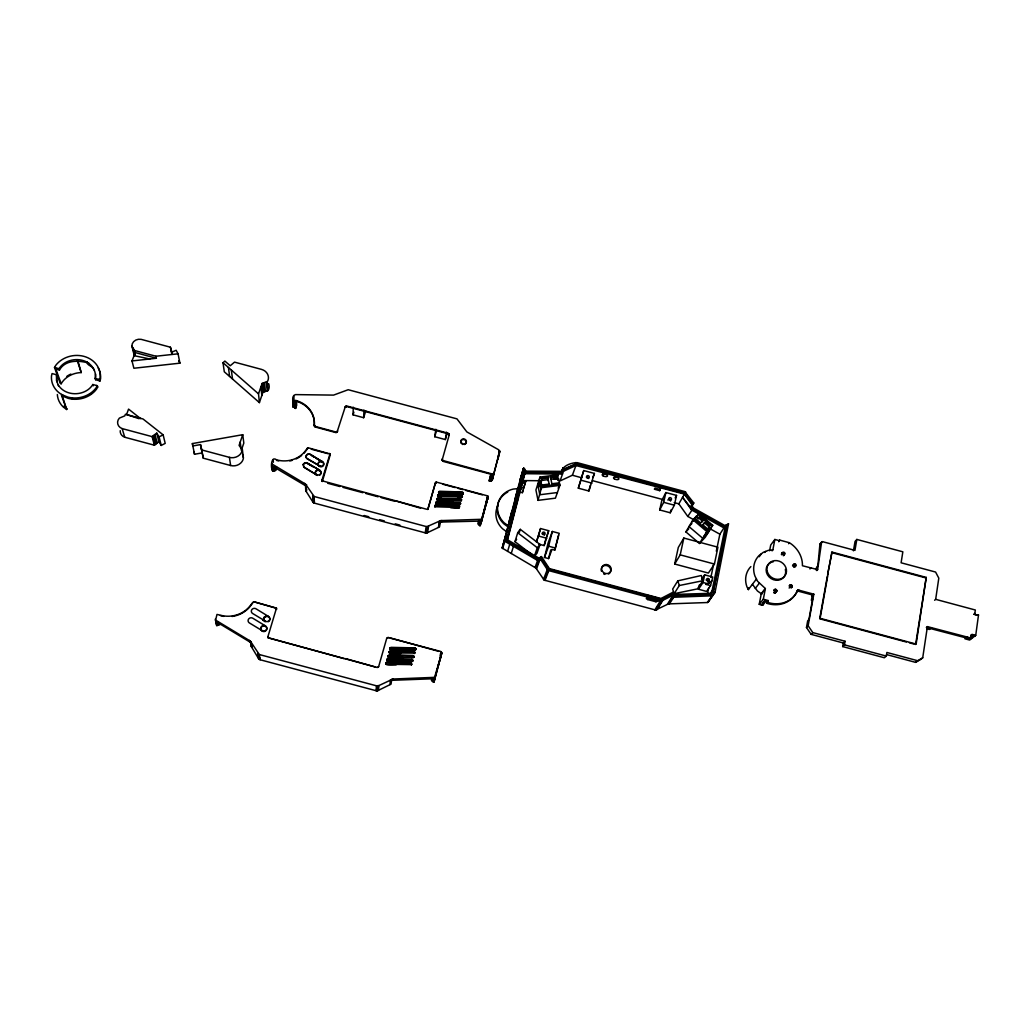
<?xml version="1.0" encoding="UTF-8"?>
<svg xmlns="http://www.w3.org/2000/svg" width="1030" height="1030" viewBox="0 0 1030 1030"><rect width="100%" height="100%" fill="white"/><g stroke="black" fill="none" stroke-linecap="round" stroke-linejoin="round"><path stroke-width="1.5" d="M335.6 432.51L315.27 427.012L314.292 425.866L314.356 423.111A25.84 23.175 0.5 0 0 295.739 400.464C290.949 401.777 292.481 394.851 295.533 394.606L333.578 395.108L348.192 389.726L456.96 418.862L466.86 431.918L498.636 449.762L499.769 451.642L493.975 473.156L492.327 474.006L442.823 460.474L442.295 459.522L449.286 434.699L448.359 433.257L346.711 405.987L345.205 406.966L336.99 432.304L315.695 426.562L314.214 424.618M336.012 432.574L335.6 431.918M336.218 432.561L337.582 430.939L337.415 431.892M337.158 432.175L337.299 431.441M293.112 406.554L295.636 408.434L296.692 405.228L296.473 400.554M345.205 406.966L347.097 406.657L448.269 433.849L449.183 435.291L449.222 433.952M345.346 407.262L345.475 406.49M345.604 406.979L345.771 406.245M346.106 406.696L346.312 406.013M708.421 601.61L707.275 602.537L668.418 603.902L655.595 610.03L544.149 580.096L535.909 568.045L502.292 548.153L523.768 468.071L524.605 469.023L506.863 537.93L508.202 537.184L525.532 470.877L524.605 469.023M345.617 658.608L375.628 667.067M365.753 410.931L363.642 417.704L353.045 414.845L353.264 407.185M508.176 525.712L504.249 522.88A22.003 20.188 16.6 0 1 498.121 503.103A22.003 20.188 16.6 0 1 513.236 489.083L517.897 488.619L502.292 548.153M363.642 417.704L363.989 410.069M791.31 587.448C793.885 586.521 790.229 583.212 789.469 585.8C789.843 589.147 793.061 585.967 789.559 585.825M776.813 591.04L776.041 589.533L774.38 589.714L774.856 591.825L776.813 591.04L775.474 592.791L775.809 590.975L773.891 590.448L774.65 589.508M274.16 470.568C270.349 473.452 270.014 454.706 276.516 459.818A25.531 22.969 -0.1 0 0 305.871 450.239L308.215 447.793L329.986 453.934L322.094 479.787L322.326 481.538L330.076 455.247L329.355 453.47M242.745 434.699L239.076 445.398L242.295 450.059A10.043 9.025 -3.4 0 1 240.505 453.921L239.501 455.002A10.043 9.025 -3.4 0 1 229.407 457.359L201.726 449.93L200.502 444.6L192.842 445.951L192.365 443.57L242.745 434.699L243.814 443.093L241.316 450.38M242.359 449.363L243.376 458.286A9.927 8.935 -3.5 0 1 241.612 462.11L240.608 463.178A9.927 8.935 -3.5 0 1 230.643 465.521L203.296 458.183L200.502 444.6M441.625 653.303L434.57 677.354L392.906 679.028L378.937 685.568L376.491 685.813L259.29 654.526L250.342 641.085L215.618 620.111L216.982 614.434L220.278 615.142A26.844 24.875 -9.4 0 0 251.23 604.404L253.728 601.726L276.478 608.125L267.89 636.746L268.508 637.956L377.135 667.466L378.641 666.655L386.675 638.497L387.769 637.467L440.84 651.501L441.625 653.303L434.557 679.787M216.532 624.747L216.879 625.673L218.36 624.888M377.765 667.466L378.641 666.655M391.696 679.208L391.052 684.139L377.649 690.718L376.014 690.692L376.491 685.813M376.826 690.808L377.315 685.941M377.044 690.795L377.534 685.928M377.25 690.782L377.74 685.916M396.473 501.159L420.536 508.176M377.456 690.757L377.946 685.89M377.649 690.718L378.152 685.851M378.435 690.435L378.937 685.568M386.829 638.149L388.58 637.48M411.601 664.26L411.356 664.891L410.957 662.754L386.829 662.239C382.362 666.423 394.58 664.698 396.138 664.878M385.851 664.183L385.902 662.741M385.748 663.41L386.07 662.535M386.997 659.226L386.945 660.668L387.924 658.724L412.026 659.251L412.708 660.925M386.842 659.895L387.164 659.02M387.113 660.887L386.881 659.998M388.065 655.659L387.988 656.355L389.108 654.913L413.185 655.441L413.893 656.857M390.151 637.892L438.922 651.398M403.206 657.655L388.761 657.346L388.014 656.612L389.057 655.35L413.107 655.878L413.365 657.732L413.828 656.934M388.117 656.857L388.065 656.174M388.284 657.076L388.168 656.432M388.902 652.312L388.98 651.617L389.675 653.303L400.902 653.548M388.928 652.582L390.01 650.87L414.06 651.411L414.845 652.389L414.472 653.548L413.996 651.848L389.958 651.308L388.98 652.144L389.726 652.865L414.536 653.11M390.1 647.857C390.486 650.947 389.173 647.767 391.027 647.355L415.051 647.896L415.798 648.617L414.704 650.316L392.288 649.814M390.048 648.295L390.28 647.651M487.731 497.992L481.126 522.815L487.95 497.271L487.512 495.855L436.424 482.117L435.381 483.057L427.875 509.322L435.381 483.057M389.919 684.564L390.55 679.646M456.367 504.726C458.028 506.361 462.238 504.043 459.779 502.434L436.797 501.7L435.793 502.627L436.553 503.541L459.547 504.275L460.41 503.825L459.676 502.988L436.707 502.254C433.913 503.142 438.033 505.666 439.527 504.185M441.484 653.767L434.184 681.422L433.463 682.285L432.368 680.882M462.38 496.396L461.646 495.237L438.716 494.503L437.699 495.404L438.458 496.331L461.401 497.065L462.38 496.396L438.613 495.057C435.819 495.932 439.939 498.456 441.419 496.975M463.062 493.949L462.547 492.018L439.63 491.271L438.626 492.173L439.385 493.1L462.315 493.834L463.178 493.396L462.431 492.572L439.54 491.825C435.639 494.593 446.003 494.104 446.93 493.898M971.47 638.175L927.412 626.613L926.382 627.489L970.363 639.025L971.47 638.175L971.985 634.338L975.732 635.343L978.5 615.013L974.226 614.459M391.529 680.457L392.739 680.276L392.906 679.028M411.627 664.44L410.88 663.178L386.778 662.663M413.854 657.127L413.97 656.432M458.955 507.919L459.56 506.58L458.801 505.653L435.793 504.932C434.634 506.541 434.428 507.816 435.703 505.473L458.685 506.206C461.762 509.708 451.719 507.571 450.78 507.803M415.721 649.582L415.837 648.874L415.451 650.033M974.779 614.009L975.333 610.005L935.665 599.344L934.622 600.271M386.804 660.166L386.894 659.47M389.906 648.797L389.997 648.102M438.085 666.552L440.943 655.891M816.803 570.581L817.64 569.603L821.592 542.128L822.429 541.638L854.952 550.381L856.831 539.437L902.847 551.81L901.108 562.792L935.588 572.049L938.806 578.139L935.665 599.344M816.185 570.092L816.61 567.169L817.859 565.702L819.932 544.149L821.592 542.128M447.29 432.767L445.333 439.565L434.737 436.72L435.832 429.291M442.256 460.307L442.334 458.878L442.334 460.513L443.531 461.504L490.808 474.199L489.186 480.933L490.306 481.229L492.314 479.903L499.666 450.986M886.482 654.552L915.606 662.367L920.653 659.47L922.713 657.81L927.412 626.613M915.619 644.497L926.228 577.405L831.97 552.08L827.657 574.444L831.97 552.08M926.228 577.405L916.134 644.072L820.112 618.322L828.081 573.955M427.695 509.541L428.068 508.511M487.95 497.271L481.589 519.287L440.621 520.614L439.501 526.961L427.54 532.639L425.223 532.845L426.201 526.536L314.163 496.499L305.472 484.023L271.778 463.886M426.008 532.961L426.999 526.652L440.621 520.614M426.214 532.961L427.193 526.652M426.407 532.948L427.399 526.639M427.592 526.613L426.6 532.922L426.343 531.635M426.793 532.883L427.798 526.575M767.44 601.481L766.075 601.121L762.689 605.267L759.226 604.327L763.32 599.241L768.2 600.554L767.08 603.387L767.839 602.46A26.741 23.96 34 0 0 797.967 589.933L813.816 594.194L808.138 625.751L812.812 632.6L845.076 641.252L843.274 642.977L811.125 634.351L806.477 627.515L807.675 620.845L808.923 619.506L812.619 598.984L811.37 600.374L812.348 594.786M427.54 532.639L428.531 526.317M435.291 483.624L435.639 482.594M435.433 483.302L435.909 482.349M435.677 483.019L436.063 482.246M843.274 642.977L842.669 646.57L884.371 657.758L886.315 656.084L886.882 652.466L917.653 660.706L922.713 657.81M436.424 482.117L435.973 482.813M445.333 439.565L446.544 432.175M434.699 506.4L434.815 505.601M434.827 506.863L435.072 505.189M442.565 460.886L442.527 460.127M435.742 503.413L436.089 501.971M437.016 499.589L437.879 498.211L460.848 498.945L461.607 499.859L460.603 500.773L437.634 500.039L437.003 498.662M436.823 499.911L437.171 498.469M437.647 496.202L437.84 494.941M437.081 499.022L437.377 498.327M438.574 492.971L438.922 491.529M449.041 434.415L449.054 433.681M412.734 660.668L412.026 659.251M411.678 661.672L412.502 660.951L411.678 661.672L387.589 661.157M411.524 664.685L411.704 663.487M412.773 659.973L412.592 661.17L412.773 660.5M414.704 650.316L415.798 649.145M415.798 648.617L415.051 647.896M413.751 657.372L413.931 656.162M842.669 646.57L844.458 644.857L845.076 641.252M303.09 465.084L303.206 464.414L304.468 467.646L316.686 474.882L303.451 466.68M414.639 653.329L414.82 652.132M853.432 550.818L855.042 541.458L856.831 539.437M267.955 637.416L267.89 636.746M438.42 527.347L439.54 521M439.295 524.412L439.707 522.03M827.373 575.989L819.687 618.773L906.336 642.012M440.338 522.21L441.497 522.056L441.78 520.459M793.821 567.363L794.478 563.848L795.495 565.792M767.839 602.46L768.2 600.554M778.757 541.741L779.646 540.093L789.366 542.707L791.516 544.162A26.162 23.368 33.3 0 1 802.434 565.74L817.64 569.603M762.689 605.267L763.23 602.486M763.32 599.241L765.38 588.542L757.604 581.293L754.951 576.092A22.969 20.549 33.6 0 1 758.968 555.621L763.256 552.338L768.406 550.329L772.848 549.853L774.856 539.463L779.53 540.724M759.226 604.327L761.273 593.718L765.38 588.542M769.603 550.767L770.71 545.037L774.856 539.463M750.87 566.577A22.531 20.227 33.9 0 0 746.892 586.714L748.359 589.598L748.707 587.847M458.453 508.035L459.277 507.236M708.112 602.177L715.077 592.186L728.506 523.819L723.936 527.901L691.503 509.927L682.452 497.245L690.319 507.146L692.405 504.146L684.654 493.576L575.744 464.298L563.05 469.899L563.462 471.264L560.088 480.933L572.384 475.242L581.641 477.74M461.569 499.614L461.208 501.069L460.848 498.945M459.316 507.584L459.522 506.335M458.234 497.516L461.401 497.065M460.14 504.558L460.41 502.885M460.397 504.146L460.539 503.361M462.161 497.168L462.367 495.919M462.908 494.13L463.268 492.688M463.165 493.718L463.307 492.932M714.434 564.054L717.923 547.2L683.843 538.059L678.307 547.445L674.689 564.028L708.383 573.066L714.434 564.054L680.199 554.861L674.689 564.028M699.46 584.731L698.507 589.25L706.554 591.413L710.546 585.619L712.786 577.045L704.649 574.856L701.61 579.427M712.026 590.963L725.609 525.313L726.884 524.824L712.992 592.121L712.026 590.963L710.391 593.306L674.74 594.426M710.391 593.306L712.464 595.803L672.616 597.297L672.126 595.907L711.344 594.465L713.327 591.645L727.219 524.309M707.352 594.4L708.627 588.233M710.88 577.418L713.764 563.526M716.326 551.179L719.867 534.197L725.609 525.313M698.507 589.25L703.052 582.491L704.649 574.856M680.199 554.861L683.843 538.059M432.922 678.409L432.278 681.281L431.338 680.07M655.956 601.778L656.239 600.49L648.037 598.288L647.741 599.576L655.956 601.778L658.453 600.966L646.789 597.838L646.312 598.662L647.741 599.576M392.739 680.276L433.707 678.744L433.99 677.508M670.247 512.785L674.367 505.202L676.53 495.404L665.882 492.546L661.865 500.271L659.689 509.953L670.247 512.785L670.852 510.017M433.463 682.285L434.57 677.354M433.591 682.221L434.815 677.199M433.823 682.04L435.033 677.006M659.689 509.953L663.681 502.331L665.882 492.546M434.184 681.422L435.304 676.491M440.441 654.205L441.02 651.63M440.312 655.647L441.188 651.758M440.454 655.801L441.046 653.213M441.162 653.393L440.505 658.054L441.677 652.891M659.689 490.653L660.256 489.559L654.926 488.13L654.372 489.224L659.689 490.653L660.243 488.22M440.377 657.449L441.548 652.286M440.402 658.453L441.625 652.479M86.906 362.097C92.546 365.277 96.575 371.882 95.198 378.422L95.61 379.735L100.065 380.933L100.193 377.302A24.475 21.218 -8.3 0 0 83.881 356.341A24.475 21.218 -8.3 0 0 55.736 365.367L54.5 367.491L60.307 383.521L61.169 383.752C65.16 376.787 73.31 372.757 81.216 372.577L77.636 359.869M100.065 380.933L100.592 378.615A24.437 21.192 -8.3 0 0 98.198 367.942M487.216 500.078L487.679 498.378L486.83 501.636L487.28 499.769M90.936 394.039L89.018 394.67M95.61 379.735L95.584 374.045M478.474 521.141L477.843 523.781L478.744 524.914L479.735 520.82M58.105 384.705C65.353 397.065 85.529 396.447 92.829 384.512L97.296 385.709L97.708 387.023L96.511 389.16A24.437 21.192 -8.3 0 1 68.263 398.378L62.598 396.087L62.122 394.786A24.475 21.218 -8.3 0 1 51.5 375.899L52.066 373.568L56.547 374.766L56.508 380.495L58.581 386.018M441.497 522.056L480.534 521.077L480.92 519.481M490.692 480.74L492.327 474.006M478.873 524.386L479.929 525.699L481.474 519.352M479.929 525.699L481.821 519.133M491.04 480.791L492.675 474.058M480.044 525.648L482.156 518.566M480.366 525.377L487.654 495.997M491.22 480.791L493.035 474.019M486.173 502.704L487.769 496.164M491.555 480.714L493.19 473.967M486.34 503.065L487.86 496.331M491.709 480.637L493.499 473.813M486.379 503.245L487.975 496.705M486.302 503.799L488.001 496.898M491.98 480.456L493.834 473.452M492.314 479.903L493.975 473.156M497.889 457.706L498.842 453.818M499.473 450.574L499.048 452.312M498.005 458.994L499.769 451.423M588.89 491.014L594.413 473.427L583.74 470.556L578.319 488.181L588.89 491.014L590.242 485.503M440.789 656.741L441.432 654.166L440.917 656.033M578.319 488.181L583.74 470.556M554.771 550.123L559.239 533.321L552.325 531.467L548.127 542.977L544.458 557.475L548.565 558.582L552.029 549.389L554.771 550.123L558.453 535.407M544.458 557.475L548.604 546.222L552.325 531.467M548.565 558.582L550.767 549.878M538.793 544.136L544.162 545.578L545.681 539.604M544.162 545.578L548.707 530.72L540.57 528.532L536.488 541.922L540.57 528.532M508.872 522.403L511.691 511.665M514.897 499.421L515.708 496.331M507.185 539.952L518.335 497.168M517.253 490.447L523.394 468.431M519.378 493.19L518.734 495.636L521.515 486.121M523.021 480.379L525.712 481.1L525.068 483.534L522.377 482.813L519.699 491.967L522.365 492.675L522.995 490.241M489.186 480.933L490.872 474.727M519.918 480.289L523.51 468.302M516.841 492.25L516.017 494.799M520.24 479.697L523.768 468.071M502.254 547.664L505.807 535.227M434.737 436.72L436.321 431.287M502.64 548.527L505.653 538.149L507.005 537.403L506.103 540.505L539.488 559.998L540.583 556.998L548.784 569.114L661.595 599.344L673.903 593.1L674.393 594.49L668.418 603.902M525.532 470.877L522.712 480.572L539.849 480.74M507.442 539.772L540.531 559.02L538.458 560.99L504.752 541.239L507.442 539.772L508.202 537.184M525.068 483.534L523.716 488.104L521.038 487.396M522.365 492.675L525.712 481.1M507.597 551.423L509.773 544.162M511.228 553.535L513.468 546.312M531.853 554.616L514.974 541.664L517.73 532.729L519.416 530.347L520.279 529.343L540.068 544.497L536.978 553.265L534.261 556.47L537.325 547.741L540.068 544.497M519.352 532.343L520.279 529.343M353.045 414.845L353.895 412.142M552.144 476.504L555.015 476.143L554.501 479.208L556.87 478.911L557.925 475.821L557.732 474.869L540.016 477.057L535.922 490.01L538.008 500.361L555.415 498.16L559.908 485.375L558.453 478.358L550.96 479.298M538.214 484.306L538.87 482.22L538.729 486.83L538.214 484.306L540.583 484.01M540.209 478.023L547.715 477.083L547.909 480.611L548.23 479.632L540.75 480.559L541.883 486.315L540.905 489.366L539.231 481.1L540.016 477.057M539.772 483.637L540.75 480.559M263.114 620.202L264.092 617.176M540.158 485.542L541.136 482.478M538.008 500.361L541.883 486.315L559.638 484.1L558.93 486.134M273.826 466.667L274.212 471.135L275.615 470.427L276.671 467.182M540.647 488.091L541.651 485.027L549.144 484.1M554.114 478.808L555.015 476.143M259.393 402.614L262.908 392.34L262.084 383.482L267.543 381.306A9.811 8.678 -0.2 0 0 268.431 377.379L268.264 376.04A9.811 8.678 -0.2 0 0 261.491 369.384L234.531 362.135L230.231 365.753L224.888 361.067L223.008 362.715L224.295 371.791L259.393 402.614L258.517 393.859L262.084 383.482M556.741 477.778L557.732 474.869M557.745 480.418L558.453 478.358M524.708 473.697L562.483 474.083L561.646 471.341C562.689 465.624 571.869 462.522 577.251 462.663L684.796 491.568L693.782 502.962L691.954 506.168L689.752 507.494M561.646 472.152L563.127 467.89M561.942 472.075L562.921 469.229M562.818 467.955L562.071 472.706L525.223 472.435M558.659 484.86L559.38 482.825L551.874 483.752M558.183 488.259L558.569 487.151M535.085 567.44L537.621 560.372M546.582 536.63L548.707 530.72M535.909 568.045L540.583 556.998M536.566 568.83L540.196 558.775L539.527 557.99M572.384 475.242L575.937 465.521L575.757 462.522M134.08 355.659L135.252 352.582L131.892 346.196A7.493 6.502 -5 0 1 141.123 339.346L170.426 347.213L171.83 352.131L176.156 350.29L178.074 353.818L179.915 363.165L133.887 368.251L131.995 360.938L134.08 355.659L149.865 358.981M543.505 579.427L547.278 569.551L540.196 558.775M544.149 580.096L548.784 569.114L540.402 557.5L541.445 556.509L549.389 568.586L660.977 598.507L673.118 592.173L673.607 593.563L661.312 599.821L648.926 596.499M544.999 580.495L548.784 570.62L660.565 600.593L662.844 600.361L674.393 594.49M551.539 569.848L645.823 595.662M57.332 394.516A23.96 20.858 -8.6 0 0 63.075 406.837L66.667 409.515L61.774 394.4M62.006 395.662L62.92 395.25L62.598 396.087L61.44 395.25L66.667 409.515M592.829 477.405L594.413 473.427M303.219 464.71L304.571 462.869L306.747 462.663L319.635 470.156A2.858 2.601 1.4 0 1 320.6 473.723A2.858 2.601 1.4 0 1 316.686 474.585M675.152 497.966L676.53 495.404M693.357 519.506L687.77 516.416L678.822 503.85L685.723 491.992M97.296 385.709L96.099 387.859A24.475 21.218 -8.3 0 1 67.8 397.091L62.122 394.786M87.022 362.148C86.623 365.534 93.537 366.139 93.962 369.873M693.782 502.962L690.885 506.812L692.456 508.962L725.21 527.412M55.878 369.075L59.444 370.027L58.98 368.701C64.761 359.625 77.894 357.101 87.138 362.212M59.444 370.027C65.521 359.354 79.413 360.384 88.812 363.139M687.77 516.416L693.422 507.996L725.493 525.905M646.879 596.074L647.368 595.263L657.565 597.992M685.89 531.905L692.997 519.815L696.499 516.12L702.344 521.064L701.778 521.991L703.516 520.137L704.069 519.21L698.211 514.24L698.868 513.545L712.734 525.3L705.241 537.287L699.486 543.48L685.89 531.905L688.774 528.828M696.499 516.12L692.16 521.772L693.86 518.888L707.752 530.669L704.147 536.45L706.207 533.604L705.344 534.531M698.868 513.545L696.499 517.15L698.353 518.734L699.525 516.751L703.516 520.137M251.294 604.88L252.826 602.421M698.688 518.553L700.168 516.056M693.035 520.845L694.761 517.974L700.606 522.931M658.518 599.202L659.02 598.379M708.576 530.72L710.352 527.862L704.469 522.88L703.915 523.794L706.207 521.026L712.078 525.995L705.975 533.501M654.823 609.927L660.565 600.593M655.595 610.03L661.35 600.709M655.788 610.03L661.556 600.696M655.981 610.018L661.749 600.683M656.174 609.992L662.135 600.632M657.063 609.696L662.844 600.361M708.769 527.09L710.288 524.631L708.434 527.283L710.301 528.866M699.486 543.48L706.876 531.596L710.352 527.862M706.838 532.574L708.614 529.729L702.73 524.746M262.908 392.34L268.302 390.177A9.695 8.601 -0.4 0 0 269.178 386.289L269.01 384.963A9.695 8.601 -0.4 0 0 268.611 383.675M677.804 580.856L672.667 589.083L674.148 593.679L697.387 588.915L702.885 580.714L701.301 575.513L677.804 580.856L679.311 585.516L674.148 593.679M667.389 604.301L673.35 594.889M669.526 603.747L673.736 597.13M727.167 525.892L728.506 523.819M710.546 585.619L705.885 584.37L712 580.856M308.215 447.793L305.884 450.831A25.505 22.956 -0.1 0 1 303.914 453.264M514.974 541.664L516.635 539.308M707.275 602.537L711.936 595.932M707.803 602.408L715.077 592.186M761.402 553.767L759.187 556.754M764.749 552.466L765.496 551.475M778.873 541.111L779.646 540.093M772.088 550.857L772.848 549.853M748.359 589.598L756.445 579.027M788.581 543.724L789.366 542.707M548.604 569.603L549.389 568.586M755.26 588.465L759.303 583.238M765.329 588.8L761.222 593.975L761.904 594.156L757.449 590.988L752.428 584.28M761.26 604.868L765.367 599.795M774.212 590.332L774.972 589.379M774.56 590.28L775.333 589.34M774.921 590.332L775.693 589.392M773.788 592.546L774.547 591.606M775.268 590.473L776.041 589.533M775.564 590.692L776.337 589.752M774.084 592.765L774.856 591.825M775.809 590.975L776.581 590.023M774.431 592.907L775.204 591.967M767.311 602.125L768.071 601.198M774.792 592.958L775.564 592.005M775.976 591.297L776.749 590.345M775.152 592.919L775.912 591.967M776.053 591.645L776.826 590.692M822.429 541.638L819.932 544.149M789.238 585.941L790.358 584.873M789.92 585.774L790.705 584.834M790.268 585.825L791.066 584.873M790.615 585.967L791.413 585.014M789.147 588.04L789.946 587.087M790.924 586.186L791.722 585.233M791.967 585.516L791.272 586.431M791.336 586.791L792.134 585.838M260.191 658.131L259.2 659.316L258.556 658.608L251.217 646.428L250.342 641.085M791.413 587.126L792.212 586.186M791.092 588.066L792.199 586.521M809.966 568.959L810.79 567.981M767.08 603.387A26.69 23.935 34 0 0 797.156 590.872L797.967 589.933M798.52 591.246L799.332 590.306M314.446 501.649L313.506 502.717L312.901 502.061L305.755 490.769L305.472 484.023M714.859 592.662L713.327 591.645M319.635 470.156L306.76 462.959L303.502 463.796M812.155 596.061L813.816 594.194M712.078 525.995L712.734 525.3M708.524 532.021L702.73 538.265L689.006 526.6L691.915 523.498M699.731 523.858L704.069 519.21M701.868 525.673L706.207 521.026M806.477 627.515L808.138 625.751M691.143 509.425L693.023 507.558M811.125 634.351L812.812 632.6M427.875 508.884L426.639 509.245L322.21 480.83M73.722 398.623L72.461 399.035L71.727 398.082M251.217 646.428L252.401 645.372M931.468 627.708L929.421 629.459L926.794 628.751M306.67 484.757L305.55 485.722L272.293 466.088M305.755 490.769L306.863 489.804M691.684 507.906L692.624 507.108L691.954 506.168M973.762 614.266L974.869 613.378M915.606 662.367L917.653 660.706M978.5 615.013L975.462 614.794M967.428 636.862L964.968 638.793L969.655 640.055L975.732 635.343M971.895 634.982L970.788 635.845L970.878 635.201L974.612 636.205M970.608 637.145L971.715 636.283M120.227 430.695A7.571 6.695 -8 0 0 124.733 437.235L154.371 445.192L158.903 441.703L156.766 433.128L152.157 436.643L122.158 428.596A7.674 6.759 -7.8 0 1 119.377 418.116L124.81 415.85L125.415 414.253L142.99 418.965L163.139 434.84L165.199 443.389L161.221 445.436L158.903 441.703M219.944 624.553L218.463 625.339L217.742 622.107M161.221 445.436L159.096 436.887L163.139 434.84M705.885 584.37L711.344 581.808M563.462 471.264L575.937 465.521L684.293 494.065L691.838 504.494M563.243 469.332L575.95 463.732L684.95 493.035L692.714 503.606M411.202 664.62L386.533 664.247M265.92 630.759A3 2.807 -8.9 0 0 263.204 626.008L262.47 626.292A3 2.807 -8.9 0 0 260.886 628.699L260.938 629.201M268.315 621.721A2.987 2.794 -8.1 0 0 266.229 616.558L265.508 616.828A2.987 2.794 -8.1 0 0 263.925 619.236M260.899 628.982A3 2.82 -8.9 0 0 264.491 631.017A3 2.82 -8.9 0 0 266.731 627.592A3 2.82 -8.9 0 0 263.139 625.558L262.405 625.828A3 2.82 -8.9 0 0 260.822 628.249L260.963 629.433A3 2.807 -8.9 0 0 261.697 630.708M679.311 585.516L702.885 580.714M523.111 471.289L523.819 471.148M561.646 471.341L525.39 471.161M192.365 443.57L194.516 454.256L202.086 452.917M671.727 598.688L672.848 598.533M542.153 487.589L559.908 485.375M557.385 492.546L539.823 494.748L537.712 484.319M557.925 475.821L550.432 476.748L552.131 485.027M547.394 478.075L542.282 478.705L541.613 480.804L539.231 481.1M550.11 477.74L555.209 477.096M134.737 350.548L155.929 356.238L178.074 353.818M131.995 360.938L156.38 358.26L155.929 356.238M414.781 649.879L390.267 649.08M388.812 656.908L412.901 657.436M387.872 659.161L411.949 659.676M411.755 661.247L387.164 660.449M390.975 647.793L414.974 648.334M437.789 498.752L460.732 499.499M437.544 500.593L452.84 501.082M435.548 506.773L458.556 507.494M426.201 526.536L426.999 526.652M97.708 387.023L96.408 385.478M443.119 484.319L455.17 487.551M458.183 488.362L462.702 489.572M465.715 490.383L482.285 494.825M311.253 449.196L327.849 453.651M971.432 634.776L975.165 635.78M797.156 590.872L812.979 595.121M62.07 395.481L62.766 395.675M538.639 536.076L546.801 538.265M703.052 582.491L706.529 583.418M327.695 483.276L339.913 486.546M342.964 487.37L362.818 492.701M365.869 493.512L378.087 496.795M381.139 497.606L394.889 501.301M909.426 642.836L914.074 644.085M548.604 546.222L555.543 548.076M364.144 515.515L368.804 516.764M379.671 519.674L384.332 520.923M395.198 523.832L399.859 525.081M844.458 644.857L886.315 656.084M313.313 496.087L313.506 502.717L314.356 503.116L425.223 532.845M276.401 608.009L276.619 609.387L275.873 608.112L253.728 601.726M268.186 637.725L344.059 658.634M258.401 654.102L259.2 659.316L260.075 659.741L376.014 690.692M135.252 352.582L156.38 358.26M592.443 480.637L663.397 499.705M674.199 502.601L678.822 503.85M663.681 502.331L674.367 505.202M581.332 480.289L592.018 483.16M831.532 552.582L925.713 577.881M522.699 481.589L525.39 482.31M54.5 367.491L58.98 368.701M95.198 378.422L99.665 379.619M139.14 418.721L126.561 414.575L128.557 409.103L140.724 418.682M781.809 552.647L784.551 553.741M318.901 466.036A2.845 2.588 1.7 0 1 318.193 464.865L318.103 463.899A2.845 2.588 1.7 0 1 319.57 461.698L320.266 461.453A2.845 2.588 1.7 0 1 322.416 461.762L310.378 454.281A2.845 2.575 1.1 0 0 306.464 455.131A2.845 2.575 1.1 0 0 307.416 458.685L320.15 466.152L319.48 466.461M268.431 616.404L255.891 608.743A2.987 2.794 -8.6 0 0 251.784 609.709A2.987 2.794 -8.6 0 0 252.723 613.545L265.985 621.515A2.987 2.807 -8 0 0 269.834 618.85A2.987 2.807 -8 0 0 266.178 616.095L265.444 616.365A2.987 2.807 -8 0 0 263.86 618.773L264.002 619.97A2.987 2.794 -8.1 0 0 265.341 621.682L262.817 620.137M548.784 570.62L547.278 569.551M710.095 528.789L719.867 534.197M307.455 463.526L312.875 466.732M316.944 469.126L319.648 470.736M319.467 465.882L307.429 458.968A2.845 2.575 1.1 0 1 306.476 455.427A2.845 2.575 1.1 0 1 310.378 454.578L322.416 461.762M311.601 455.595L314.008 457.024M316.416 458.466L322.416 462.058M215.94 621.515L250.56 642.424M265.392 625.867L252.685 618.167A3 2.807 -9.4 0 0 248.552 619.146A3 2.807 -9.4 0 0 249.505 623.008L262.238 630.708M507.867 526.755L503.953 523.922A21.965 20.162 16.6 0 1 507.726 492.07M507.172 532.111L502.589 528.789A21.797 20.021 16.6 0 1 497.954 505.46M63.783 406.284L66.989 408.678M517.73 532.729L537.325 547.741M702.421 517.961L705.795 520.82M705.64 521.94L709.644 525.326M692.997 519.815L706.876 531.596M223.008 362.715L258.517 393.859M692.624 507.108L693.422 507.996M243.441 457.603L242.578 454.281M329.909 454.41L329.819 453.728M156.766 433.128L159.096 436.887M178.654 360.848L179.915 363.165M56.547 374.766L56.985 381.808M55.388 367.736L61.169 383.752M272.409 470.826L271.791 463.487M77.302 360.706L81.216 372.577M92.829 384.512L93.241 385.812M98.777 379.388L99.189 380.701M122.158 428.596L124.733 437.235M661.942 600.657L660.977 598.507M152.157 436.643L154.371 445.192M152.659 436.257L154.861 444.818M131.892 346.196L134.299 355.646A7.403 6.45 -5.1 0 1 134.376 354.32M153.779 435.407L155.968 443.956M134.299 349.878L135.316 353.921M133.475 348.616L135.188 355.35M155.015 434.467L157.178 443.029M132.651 347.355L134.711 355.453M215.618 620.111L216.879 625.673M215.27 619.185L216.545 625.274M170.916 348.951L171.933 353.393M170.426 347.213L171.714 353.496M547.715 477.083L549.402 485.375M194.052 451.9L194.516 454.256M201.043 446.969L203.296 458.183M249.492 640.428L249.711 641.767M250.985 641.922L251.861 647.252M257.757 653.381L258.556 658.608M229.407 457.359L230.643 465.521M259.29 654.526L260.075 659.741M228.415 367.452L229.639 376.478M389.958 648.359L389.945 649.055M240.222 442.063L241.136 448.99M388.04 655.917L388.014 656.612M231.325 370.002L232.51 379.014M241.857 448.784L242.217 451.526M267.774 636.669L267.929 637.686M260.976 386.714L261.813 395.533M263.165 383.147L263.976 392.005M272.139 464.35L272.757 471.277M264.62 382.684L265.405 391.555M266.422 382.117L267.195 390.975M273.13 459.47L273.375 462.264M267.182 381.885L267.942 390.756M275.37 467.543L275.615 470.427M292.7 399.074L293.138 407.017M293.087 399.898L293.486 407.365M292.778 399.64L293.396 407.314M295.636 408.434L295.777 401.095A25.814 23.162 0.5 0 1 314.369 423.729M294.657 400.245L295.082 408.318M293.82 395.726L293.975 398.726M304.661 483.405L304.738 485.104M306.103 484.795L306.374 491.529M307.803 448.372L307.494 448.462M307.391 447.921L307.249 448.642M312.695 495.417L312.901 502.061M314.163 496.499L314.356 503.116M314.214 424.836L314.24 425.648M315.373 473.053L315.373 473.337A2.858 2.601 1.4 0 0 316.686 474.882M314.884 426.15L315.077 426.896M314.356 425.454L314.588 426.433M318.141 464.285L318.154 464.582A2.845 2.588 1.7 0 0 319.467 466.165M322.094 479.787L322.081 481.062M329.613 453.573L329.729 454.23M329.986 453.934L330.076 455.247M542.398 533.81A1.403 1.288 19.1 0 1 544.522 534.969M667.929 500.117A1.378 1.249 25.8 0 1 669.706 499.318A1.378 1.249 25.8 0 1 670.479 501.134M586.495 477.405A1.378 1.249 20.4 0 1 588.594 478.551M706.181 580.044A1.416 1.288 31.4 0 1 708.305 581.551M709.039 583.096A2.82 2.562 31.4 0 1 708.498 583.495M707.855 583.753A2.82 2.562 31.4 0 1 707.147 583.83M708.769 579.362A2.82 2.562 31.4 0 1 709.245 579.916M617.691 477.225A2.768 1.197 13.1 0 1 615.026 476.517M606.387 474.199A2.768 1.197 13.3 0 1 603.245 473.156M781.538 554.771A1.416 1.262 33.1 0 1 782.362 553.187A1.416 1.262 33.1 0 1 784.113 554.14A1.416 1.262 33.1 0 1 783.289 555.724M792.598 566.049A1.416 1.262 34 0 1 794.375 564.878A1.416 1.262 34 0 1 795.018 567.028M320.909 473.684A2.845 2.601 1.4 0 1 319.545 475.229M317.382 475.435A2.845 2.601 1.4 0 1 315.399 473.555L315.309 472.59A2.858 2.601 1.4 0 1 316.789 470.375L317.485 470.144A2.858 2.601 1.4 0 1 319.648 470.452M315.322 472.886A2.845 2.601 1.4 0 1 316.802 470.671L317.498 470.427A2.845 2.601 1.4 0 1 321.025 473.015M320.163 466.732A2.845 2.588 1.7 0 0 323.793 464.324A2.845 2.588 1.7 0 0 320.266 461.749L319.583 461.994A2.845 2.588 1.7 0 0 318.103 464.195M322.416 461.479A2.845 2.588 1.7 0 1 320.15 466.152M301.61 455.44A25.505 22.956 -0.1 0 1 299.897 456.741M298.996 457.333A25.505 22.956 -0.1 0 1 296.125 458.904M291.992 460.436A25.505 22.956 -0.1 0 1 289.829 460.951M278.718 460.925A25.505 22.956 -0.1 0 1 276.555 460.397M461.131 443.248A2.781 2.511 11.7 0 1 462.315 439.72A2.781 2.511 11.7 0 1 466.101 441.239A2.781 2.511 11.7 0 1 464.26 444.509M462.831 444.471A2.781 2.511 11.7 0 1 462.161 444.2M66.873 376.336A23.96 20.858 -8.6 0 1 70.877 374.07M265.276 621.219A2.987 2.807 -8 0 1 263.938 619.494M265.289 631.197A3 2.807 -8.9 0 1 262.29 631.158M250.638 605.794A26.819 24.849 -9.4 0 1 246.737 609.94M245.848 610.674A26.819 24.849 -9.4 0 1 231.982 616.468M223.793 616.365A26.819 24.849 -9.4 0 1 220.381 615.605M601.353 571.096A4.88 4.493 25.1 0 1 604.108 565.689A4.88 4.493 25.1 0 1 610.211 568.174A4.88 4.493 25.1 0 1 608.524 574.019M604.893 574.405A4.88 4.493 25.1 0 1 603.709 573.916M785.362 569.423A10.094 9.025 33.6 0 1 778.474 580.186A10.094 9.025 33.6 0 1 766.475 572.435A10.094 9.025 33.6 0 1 773.388 561.685M707.932 531.75L706.722 533.669L709.644 529.896L707.932 531.75M542.488 534.029A1.403 1.3 19.1 0 0 544.909 534.068A1.403 1.3 19.1 0 0 543.634 532.085A1.403 1.3 19.1 0 0 542.488 534.029M614.447 478.937A2.768 1.197 13.1 0 0 618.863 479.053A2.768 1.197 13.1 0 0 615.283 477.019A2.768 1.197 13.1 0 0 614.447 478.937M668.985 499.473A1.391 1.249 25.8 0 0 671.341 499.524A1.391 1.249 25.8 0 0 670.041 497.593A1.391 1.249 25.8 0 0 668.985 499.473M586.727 477.457A1.378 1.249 20.4 0 0 589.096 477.508A1.378 1.249 20.4 0 0 587.821 475.577A1.378 1.249 20.4 0 0 586.727 477.457M603.129 475.899A2.768 1.197 13.3 0 0 607.533 476.015A2.768 1.197 13.3 0 0 603.941 473.967A2.768 1.197 13.3 0 0 603.129 475.899M706.619 580.083A1.416 1.288 31.4 0 0 708.962 580.714A1.416 1.288 31.4 0 0 708.189 578.487A1.416 1.288 31.4 0 0 706.619 580.083M793.461 565.419A1.429 1.262 34 0 0 795.817 566.049A1.429 1.262 34 0 0 794.993 563.835A1.429 1.262 34 0 0 793.461 565.419M782.311 553.78A1.416 1.262 33.1 0 0 784.654 554.398A1.416 1.262 33.1 0 0 783.843 552.196A1.416 1.262 33.1 0 0 782.311 553.78M461.685 443.196A2.781 2.524 11.7 0 0 466.32 442.179A2.781 2.524 11.7 0 0 462.869 438.986A2.781 2.524 11.7 0 0 461.685 443.196M602.344 571.264A4.88 4.506 25.1 0 0 610.687 571.418A4.88 4.506 25.1 0 0 606.207 564.479A4.88 4.506 25.1 0 0 602.344 571.264M767.247 571.47A10.107 9.038 33.6 0 0 783.65 577.225A10.107 9.038 33.6 0 0 779.208 561.183A10.107 9.038 33.6 0 0 767.247 571.47"/></g></svg>
